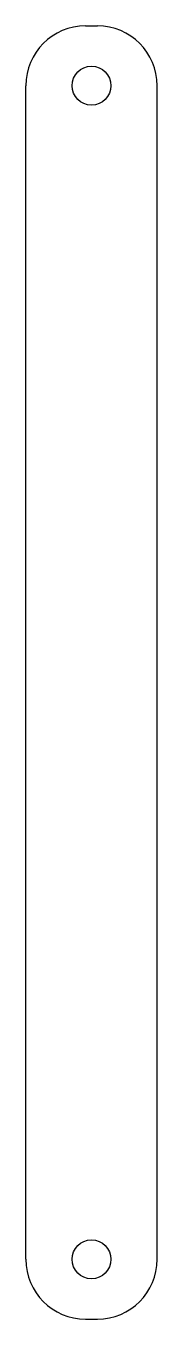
# Model space of a CAD drawing. Header units: millimetres. Extents: x -11 to 11, y -216 to 0.
import ezdxf

# ---------------------------------------------------------------- set-up
doc = ezdxf.new("R2010")
doc.units = ezdxf.units.MM

msp = doc.modelspace()

# ---------------------------------------------------------------- linework, layer by layer
at = {"color": 7, "linetype": 'Continuous', "lineweight": 25}
for p, q in [((-1, 0), (1, 0)), ((-11, -206.25), (-11, -10)), ((11, -206.25), (11, -10)), ((-1, -216.25), (1, -216.25))]:
    msp.add_line(p, q, dxfattribs=at)
for centre in [(0, -10), (0, -206.25)]:
    msp.add_circle(centre, 3.25, dxfattribs=at)
for centre, start, end in [((-1, -10), 90, 180), ((1, -10), 0, 90), ((-1, -206.25), 180, 270), ((1, -206.25), 270, 0)]:
    msp.add_arc(centre, 10, start, end, dxfattribs=at)

doc.saveas('drawing.dxf')
